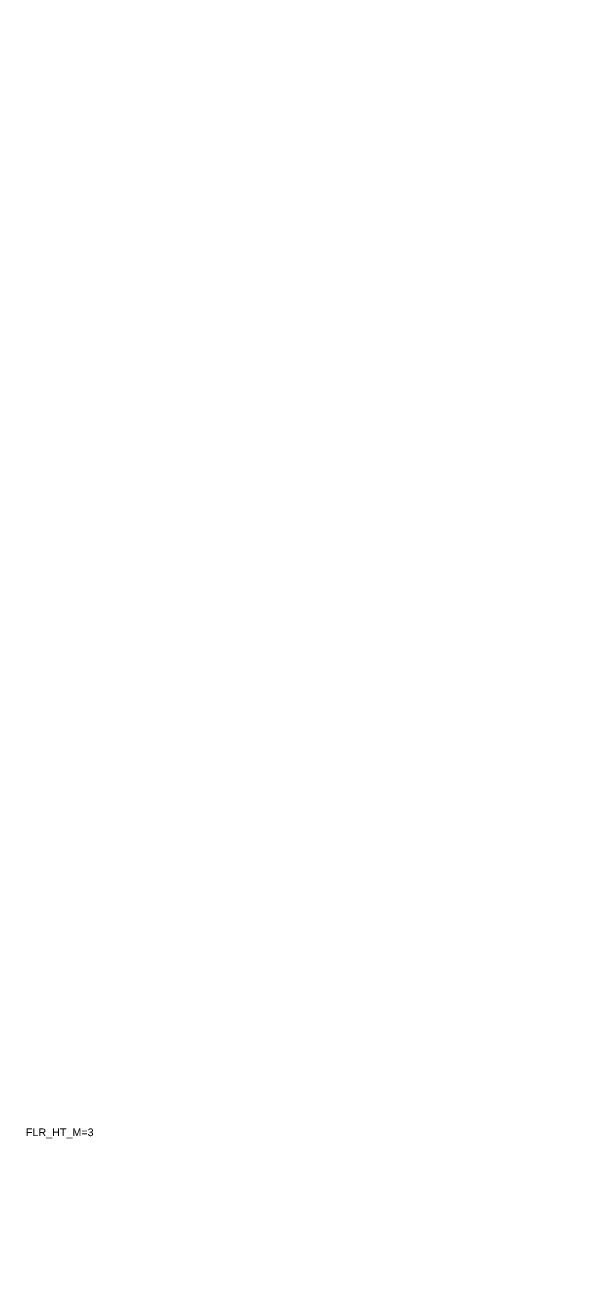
# Model space of a CAD drawing. Header units: metres. Extents: x 256329 to 886268, y -249371 to 355.
# Drawn here: x 283690.8 to 283704.91, y -1088.85 to -1056.43 of the extents above; entities that cross this region are included whole.
import ezdxf

# ---------------------------------------------------------------- set-up
doc = ezdxf.new("R2010")
doc.units = ezdxf.units.M
doc.header["$MEASUREMENT"] = 0
doc.linetypes.add('CONTINOUS', pattern=[0])
doc.layers.add('BLK_1_FLR_0_STAIR_3', color=7, linetype='Continuous', plot=False)
doc.styles.get("Standard").update_dxf_attribs({"font": 'arial.ttf'})

msp = doc.modelspace()

# ---------------------------------------------------------------- texts
at = {"layer": 'BLK_1_FLR_0_STAIR_3', "color": 7, "linetype": 'CONTINOUS', "insert": (283690.82626, -1085.1819, -0.042641), "char_height": 0.2, "attachment_point": 1}
msp.add_mtext_dynamic_manual_height_columns('FLR_HT_M=3', width=2.272281, gutter_width=0.405, heights=[0.300679], dxfattribs=at)

doc.saveas('drawing.dxf')
